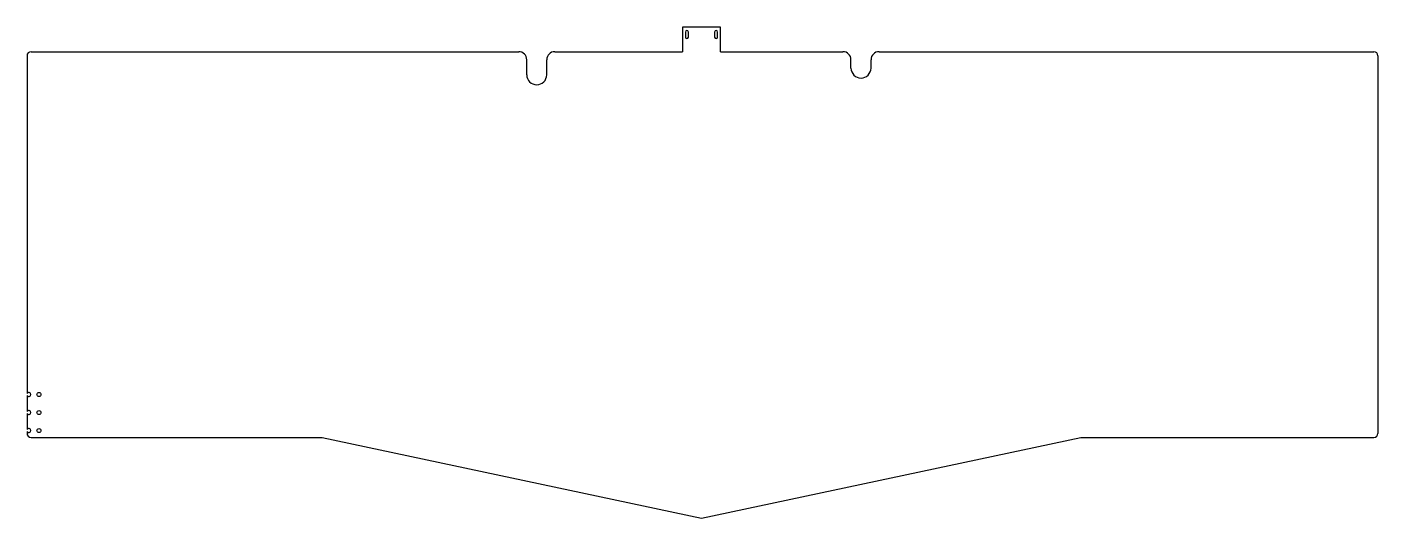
# Model space of a CAD drawing. Extents: x 23 to 360, y 17 to 139.
import ezdxf

# ---------------------------------------------------------------- set-up
doc = ezdxf.new("R2010")
doc.units = 0
doc.layers.get('0').update_dxf_attribs({"color": 3, "linetype": 'CONTINUOUS'})

msp = doc.modelspace()

# ---------------------------------------------------------------- linework, layer by layer
at = {"color": 7, "linetype": 'CONTINUOUS'}
for p, q in [((186.18, 139.34), (186.18, 133.17)), ((195.73, 139.34), (186.18, 139.34)), ((195.73, 133.17), (195.73, 139.34)), ((186.92, 138.09), (186.92, 136.81)), ((187.68, 136.81), (187.68, 138.09)), ((194.22, 138.09), (194.22, 136.81)), ((194.98, 136.81), (194.98, 138.09)), ((22.58, 132.17), (22.58, 47.77)), ((23.58, 133.17), (145.32, 133.17)), ((154.32, 133.17), (186.18, 133.17)), ((195.73, 133.17), (226.27, 133.17)), ((235.27, 133.17), (358.82, 133.17)), ((359.82, 132.17), (359.82, 37.83)), ((22.58, 47.33), (22.58, 43.27)), ((22.58, 42.83), (22.58, 38.77)), ((22.58, 38.33), (22.58, 37.83)), ((23.58, 36.83), (96.28, 36.83)), ((96.28, 36.83), (190.95, 16.7)), ((190.95, 16.7), (285.63, 36.83)), ((285.63, 36.83), (358.82, 36.83))]:
    msp.add_line(p, q, dxfattribs=at)
for p, q in [((147.32, 127.41), (147.32, 131.17)), ((152.32, 127.41), (152.32, 131.17)), ((228.27, 129.09), (228.27, 131.17)), ((233.27, 129.09), (233.27, 131.17))]:
    msp.add_line(p, q)
for centre in [(25.57, 47.55), (25.57, 43.05), (25.57, 38.55)]:
    msp.add_circle(centre, 0.5, dxfattribs=at)
for centre, radius, start, end in [((187.3, 138.09), 0.381, 360, 180), ((194.6, 138.09), 0.381, 0, 180), ((187.3, 136.81), 0.381, 180, 360), ((194.6, 136.81), 0.381, 180, 0), ((23.58, 132.17), 1, 90, 180), ((358.82, 132.17), 1, 0, 90), ((230.77, 129.09), 2.5, 180, 0), ((149.82, 127.41), 2.5, 180, 0), ((23.03, 47.55), 0.5, 205.8419, 154.1581), ((23.03, 43.05), 0.5, 205.8419, 154.1581), ((23.03, 38.55), 0.5, 205.8419, 154.1581), ((23.58, 37.83), 1, 180, 270), ((358.82, 37.83), 1, 270, 360)]:
    msp.add_arc(centre, radius, start, end, dxfattribs=at)
for centre, start, end in [((145.32, 131.17), 0, 90), ((154.32, 131.17), 90, 180), ((226.27, 131.17), 0, 90), ((235.27, 131.17), 90, 180)]:
    msp.add_arc(centre, 2, start, end)

doc.saveas('drawing.dxf')
